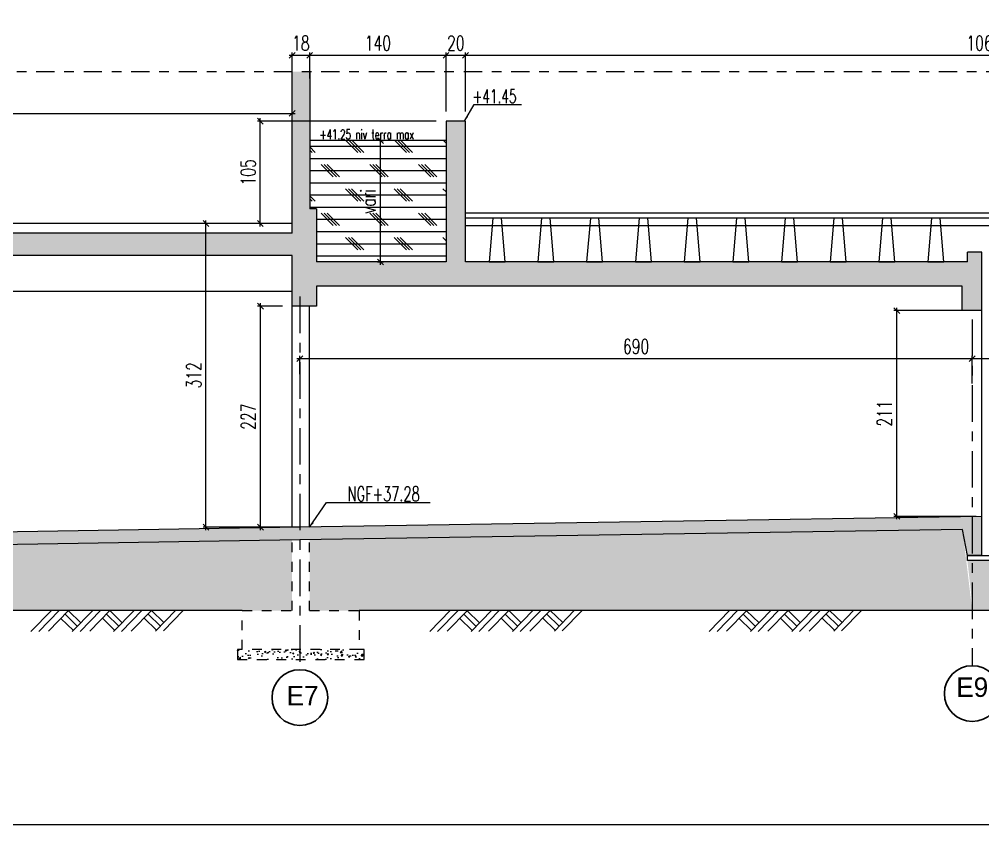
# Model space of a CAD drawing. Extents: x 308 to 437, y -199 to -146.
# Drawn here: x 394.09 to 403.98, y -198.96 to -190.7 of the extents above; entities that cross this region are included whole.
import ezdxf

# ---------------------------------------------------------------- set-up
doc = ezdxf.new("R2010")
doc.units = 0
doc.header["$LTSCALE"] = 0.5
doc.header["$MEASUREMENT"] = 0
for name, pattern in [('AXES2', [1.125, 0.75, -0.125, 0.125, -0.125]), ('DISCONTINU', [0.75, 0.5, -0.25]), ('DISCONTINU2', [0.375, 0.25, -0.125])]:
    doc.linetypes.add(name, pattern=pattern)
doc.layers.get('DEFPOINTS').update_dxf_attribs({"linetype": 'CONTINUOUS'})
for name, color, linetype in [('A05-AXES', 13, 'AXES2'), ('A19-COTATIONS', 146, 'CONTINUOUS'), ('AXES', 6, 'AXES2'), ('CADRE-CART', 7, 'CONTINUOUS'), ('COTATION', 7, 'CONTINUOUS'), ('HABILLAGE', 7, 'CONTINUOUS'), ('MURS', 3, 'CONTINUOUS'), ('POCHAGE', 254, 'CONTINUOUS'), ('RDC', 7, 'DISCONTINU2')]:
    doc.layers.add(name, color=color, linetype=linetype)
doc.styles.add('CGotH', font='GOTHIC.TTF')
doc.styles.add('ROMANS8', font='romans.shx', dxfattribs={"width": 0.7})
doc.dimstyles.new('COT50 cm', dxfattribs={"dimtxt": 0.15, "dimasz": 0.06, "dimexe": 0.03, "dimexo": 0.1, "dimgap": 0.05, "dimtad": 1, "dimdec": 0, "dimlfac": 100, "dimzin": 0, "dimdsep": 46, "dimtxsty": 'ROMANS8', "dimblk1": 'OBLIQUE', "dimblk2": 'OBLIQUE', "dimsah": 1, "dimcen": 0.03, "dimdle": 0.03, "dimclrt": 1, "dimadec": 0, "dimazin": 0, "dimtfac": 1, "dimtdec": 0, "dimtmove": 0, "dimatfit": 3, "dimfxl": 0, "dimtolj": 1, "dimtzin": 0, "dimlwd": -1, "dimlwe": -1, "dimarcsym": 0})
pattern_1 = [(37.5, (0, -126.95472), (-0.003149668, 0.096341188), [0, -0.076, 0, -0.085, 0, -0.08125]), (7.5, (0, -126.95472), (0.088488835, 0.141107303), [0, -0.041, 0, -0.0685, 0, -0.02625]), (327.5, (-0.0615, -126.95472), (0.155707093, 0.000282953), [0, -0.025, 0, -0.09, 0, -0.1175]), (317.5, (-0.0615, -126.95472), (0.15030633, 0.04388378), [0, -0.0125, 0, -0.059, 0, -0.0675])]

# ---------------------------------------------------------------- blocks, each defined once
blk = doc.blocks.new('_Oblique')
at = {"layer": 'COTATION', "color": 0, "lineweight": -2}
blk.add_line((-0.5, -0.5), (0.5, 0.5), dxfattribs=at)
blk = doc.blocks.new('*D1622')
at = {"layer": 'COTATION', "color": 0, "transparency": 16777216}
for p, q in [((396.9397, -194.1797), (403.8997, -194.1797)), ((396.9697, -194.3391), (396.9697, -194.1497)), ((403.8697, -194.4345), (403.8697, -194.1497))]:
    blk.add_line(p, q, dxfattribs=at)
at = {"layer": 'DEFPOINTS', "color": 0, "transparency": 16777216}
for p in [(403.8697, -194.1797), (396.9697, -194.4391), (403.8697, -194.5345)]:
    blk.add_point(p, dxfattribs=at)
at = {"layer": 'COTATION', "color": 0, "transparency": 16777216, "xscale": 0.06, "yscale": 0.06, "zscale": 0.06, "rotation": 180}
blk.add_blockref('_Oblique', (396.9697, -194.1797), dxfattribs=at)
at = {"layer": 'COTATION', "color": 0, "transparency": 16777216, "xscale": 0.06, "yscale": 0.06, "zscale": 0.06}
blk.add_blockref('_Oblique', (403.8697, -194.1797), dxfattribs=at)
at = {"layer": 'COTATION', "color": 1, "transparency": 16777216, "insert": (400.4197, -194.0547), "char_height": 0.15, "attachment_point": 5, "style": 'ROMANS8'}
blk.add_mtext('\\A1;690', dxfattribs=at)
blk = doc.blocks.new('*D1623')
at = {"layer": 'COTATION', "color": 0, "transparency": 16777216}
for p, q in [((403.8397, -194.1797), (410.6497, -194.1797)), ((403.8697, -194.4345), (403.8697, -194.1497)), ((410.6197, -194.2236), (410.6197, -194.1497))]:
    blk.add_line(p, q, dxfattribs=at)
at = {"layer": 'DEFPOINTS', "color": 0, "transparency": 16777216}
for p in [(410.6197, -194.1797), (410.6197, -194.3236), (403.8697, -194.5345)]:
    blk.add_point(p, dxfattribs=at)
at = {"layer": 'COTATION', "color": 0, "transparency": 16777216, "xscale": 0.06, "yscale": 0.06, "zscale": 0.06, "rotation": 180}
blk.add_blockref('_Oblique', (403.8697, -194.1797), dxfattribs=at)
at = {"layer": 'COTATION', "color": 0, "transparency": 16777216, "xscale": 0.06, "yscale": 0.06, "zscale": 0.06}
blk.add_blockref('_Oblique', (410.6197, -194.1797), dxfattribs=at)
at = {"layer": 'COTATION', "color": 1, "transparency": 16777216, "insert": (407.2447, -194.0547), "char_height": 0.15, "attachment_point": 5, "style": 'ROMANS8'}
blk.add_mtext('\\A1;675', dxfattribs=at)
blk = doc.blocks.new('*D1625')
at = {"layer": 'COTATION', "color": 0, "transparency": 16777216}
for p, q in [((396.7899, -193.6421), (396.5356, -193.6421)), ((396.5656, -195.9398), (396.5656, -193.6121)), ((396.9699, -195.9098), (396.5356, -195.9098))]:
    blk.add_line(p, q, dxfattribs=at)
at = {"layer": 'DEFPOINTS', "color": 0, "transparency": 16777216}
for p in [(396.5656, -193.6421), (396.8899, -193.6421), (397.0699, -195.9098)]:
    blk.add_point(p, dxfattribs=at)
at = {"layer": 'COTATION', "color": 0, "transparency": 16777216, "xscale": 0.06, "yscale": 0.06, "zscale": 0.06}
for p, rotation in [((396.5656, -193.6421), 90), ((396.5656, -195.9098), 270)]:
    blk.add_blockref('_Oblique', p, dxfattribs=dict(at, rotation=rotation))
at = {"layer": 'COTATION', "color": 1, "transparency": 16777216, "insert": (396.4406, -194.7759), "char_height": 0.15, "attachment_point": 5, "rotation": 90, "style": 'ROMANS8'}
blk.add_mtext('\\A1;227', dxfattribs=at)
blk = doc.blocks.new('*D1626')
at = {"layer": 'COTATION', "color": 0, "transparency": 16777216}
for p, q in [((403.9103, -193.6872), (403.0648, -193.6872)), ((403.0948, -195.8288), (403.0948, -193.6572)), ((403.9097, -195.7988), (403.0648, -195.7988))]:
    blk.add_line(p, q, dxfattribs=at)
at = {"layer": 'DEFPOINTS', "color": 0, "transparency": 16777216}
for p in [(403.0948, -193.6872), (404.0103, -193.6872), (404.0097, -195.7988)]:
    blk.add_point(p, dxfattribs=at)
at = {"layer": 'COTATION', "color": 0, "transparency": 16777216, "xscale": 0.06, "yscale": 0.06, "zscale": 0.06}
for p, rotation in [((403.0948, -193.6872), 90), ((403.0948, -195.7988), 270)]:
    blk.add_blockref('_Oblique', p, dxfattribs=dict(at, rotation=rotation))
at = {"layer": 'COTATION', "color": 1, "transparency": 16777216, "insert": (402.9698, -194.743), "char_height": 0.15, "attachment_point": 5, "rotation": 90, "style": 'ROMANS8'}
blk.add_mtext('\\A1;211', dxfattribs=at)
blk = doc.blocks.new('*D1693')
at = {"layer": 'COTATION', "color": 0, "transparency": 16777216}
for p, q in [((382.123, -191.6623), (396.9199, -191.6623)), ((382.153, -191.8645), (382.153, -191.6323)), ((396.8899, -191.8103), (396.8899, -191.6323))]:
    blk.add_line(p, q, dxfattribs=at)
at = {"layer": 'DEFPOINTS', "color": 0, "transparency": 16777216}
for p in [(396.8899, -191.6623), (396.8899, -191.9103), (382.153, -191.9645)]:
    blk.add_point(p, dxfattribs=at)
at = {"layer": 'COTATION', "color": 0, "transparency": 16777216, "xscale": 0.06, "yscale": 0.06, "zscale": 0.06, "rotation": 180}
blk.add_blockref('_Oblique', (382.153, -191.6623), dxfattribs=at)
at = {"layer": 'COTATION', "color": 0, "transparency": 16777216, "xscale": 0.06, "yscale": 0.06, "zscale": 0.06}
blk.add_blockref('_Oblique', (396.8899, -191.6623), dxfattribs=at)
at = {"layer": 'COTATION', "color": 1, "transparency": 16777216, "insert": (389.5214, -191.5373), "char_height": 0.15, "attachment_point": 5, "style": 'ROMANS8'}
blk.add_mtext('\\A1;1474', dxfattribs=at)
blk = doc.blocks.new('*D1694')
at = {"layer": 'COTATION', "color": 0, "transparency": 16777216}
for p, q in [((396.8599, -191.0661), (397.1, -191.0661)), ((396.8899, -191.305), (396.8899, -191.0361)), ((397.07, -191.305), (397.07, -191.0361))]:
    blk.add_line(p, q, dxfattribs=at)
at = {"layer": 'DEFPOINTS', "color": 0, "transparency": 16777216}
for p in [(397.07, -191.0661), (396.8899, -191.405), (397.07, -191.405)]:
    blk.add_point(p, dxfattribs=at)
at = {"layer": 'COTATION', "color": 0, "transparency": 16777216, "xscale": 0.06, "yscale": 0.06, "zscale": 0.06, "rotation": 180}
blk.add_blockref('_Oblique', (396.8899, -191.0661), dxfattribs=at)
at = {"layer": 'COTATION', "color": 0, "transparency": 16777216, "xscale": 0.06, "yscale": 0.06, "zscale": 0.06}
blk.add_blockref('_Oblique', (397.07, -191.0661), dxfattribs=at)
at = {"layer": 'COTATION', "color": 1, "transparency": 16777216, "insert": (396.9799, -190.9411), "char_height": 0.15, "attachment_point": 5, "style": 'ROMANS8'}
blk.add_mtext('\\A1;18', dxfattribs=at)
blk = doc.blocks.new('*D1695')
at = {"layer": 'COTATION', "color": 0, "transparency": 16777216}
for p, q in [((397.04, -191.0661), (398.4995, -191.0661)), ((397.07, -191.305), (397.07, -191.0361)), ((398.4695, -191.642), (398.4695, -191.0361))]:
    blk.add_line(p, q, dxfattribs=at)
at = {"layer": 'DEFPOINTS', "color": 0, "transparency": 16777216}
for p in [(398.4695, -191.0661), (397.07, -191.405), (398.4695, -191.742)]:
    blk.add_point(p, dxfattribs=at)
at = {"layer": 'COTATION', "color": 0, "transparency": 16777216, "xscale": 0.06, "yscale": 0.06, "zscale": 0.06, "rotation": 180}
blk.add_blockref('_Oblique', (397.07, -191.0661), dxfattribs=at)
at = {"layer": 'COTATION', "color": 0, "transparency": 16777216, "xscale": 0.06, "yscale": 0.06, "zscale": 0.06}
blk.add_blockref('_Oblique', (398.4695, -191.0661), dxfattribs=at)
at = {"layer": 'COTATION', "color": 1, "transparency": 16777216, "insert": (397.7698, -190.9411), "char_height": 0.15, "attachment_point": 5, "style": 'ROMANS8'}
blk.add_mtext('\\A1;140', dxfattribs=at)
blk = doc.blocks.new('*D1696')
at = {"layer": 'COTATION', "color": 0, "transparency": 16777216}
for p, q in [((398.4395, -191.0661), (398.6995, -191.0661)), ((398.4695, -191.642), (398.4695, -191.0361)), ((398.6695, -191.642), (398.6695, -191.0361))]:
    blk.add_line(p, q, dxfattribs=at)
at = {"layer": 'DEFPOINTS', "color": 0, "transparency": 16777216}
for p in [(398.6695, -191.0661), (398.4695, -191.742), (398.6695, -191.742)]:
    blk.add_point(p, dxfattribs=at)
at = {"layer": 'COTATION', "color": 0, "transparency": 16777216, "xscale": 0.06, "yscale": 0.06, "zscale": 0.06, "rotation": 180}
blk.add_blockref('_Oblique', (398.4695, -191.0661), dxfattribs=at)
at = {"layer": 'COTATION', "color": 0, "transparency": 16777216, "xscale": 0.06, "yscale": 0.06, "zscale": 0.06}
blk.add_blockref('_Oblique', (398.6695, -191.0661), dxfattribs=at)
at = {"layer": 'COTATION', "color": 1, "transparency": 16777216, "insert": (398.5695, -190.9411), "char_height": 0.15, "attachment_point": 5, "style": 'ROMANS8'}
blk.add_mtext('\\A1;20', dxfattribs=at)
blk = doc.blocks.new('*D1697')
at = {"layer": 'COTATION', "color": 0, "transparency": 16777216}
for p, q in [((398.6395, -191.0661), (409.339, -191.0661)), ((398.6695, -191.642), (398.6695, -191.0361)), ((409.309, -191.4919), (409.309, -191.0361))]:
    blk.add_line(p, q, dxfattribs=at)
at = {"layer": 'DEFPOINTS', "color": 0, "transparency": 16777216}
for p in [(409.309, -191.0661), (409.309, -191.5919), (398.6695, -191.742)]:
    blk.add_point(p, dxfattribs=at)
at = {"layer": 'COTATION', "color": 0, "transparency": 16777216, "xscale": 0.06, "yscale": 0.06, "zscale": 0.06, "rotation": 180}
blk.add_blockref('_Oblique', (398.6695, -191.0661), dxfattribs=at)
at = {"layer": 'COTATION', "color": 0, "transparency": 16777216, "xscale": 0.06, "yscale": 0.06, "zscale": 0.06}
blk.add_blockref('_Oblique', (409.309, -191.0661), dxfattribs=at)
at = {"layer": 'COTATION', "color": 1, "transparency": 16777216, "insert": (403.9893, -190.9411), "char_height": 0.15, "attachment_point": 5, "style": 'ROMANS8'}
blk.add_mtext('\\A1;1064', dxfattribs=at)
blk = doc.blocks.new('*D1710')
at = {"layer": 'COTATION', "color": 0, "transparency": 16777216}
for p, q in [((396.5632, -192.8221), (396.5632, -191.712)), ((398.3695, -191.742), (396.5332, -191.742)), ((396.759, -192.7921), (396.5332, -192.7921))]:
    blk.add_line(p, q, dxfattribs=at)
at = {"layer": 'DEFPOINTS', "color": 0, "transparency": 16777216}
for p in [(396.5632, -191.742), (398.4695, -191.742), (396.859, -192.7921)]:
    blk.add_point(p, dxfattribs=at)
at = {"layer": 'COTATION', "color": 0, "transparency": 16777216, "xscale": 0.06, "yscale": 0.06, "zscale": 0.06}
for p, rotation in [((396.5632, -191.742), 90), ((396.5632, -192.7921), 270)]:
    blk.add_blockref('_Oblique', p, dxfattribs=dict(at, rotation=rotation))
at = {"layer": 'COTATION', "color": 1, "transparency": 16777216, "insert": (396.4382, -192.2671), "char_height": 0.15, "attachment_point": 5, "rotation": 90, "style": 'ROMANS8'}
blk.add_mtext('\\A1;105', dxfattribs=at)
blk = doc.blocks.new('*D1713')
at = {"layer": 'COTATION', "color": 0, "transparency": 16777216}
for p, q in [((397.7963, -193.2172), (397.7963, -191.912)), ((397.7869, -191.942), (397.8263, -191.942)), ((397.7671, -193.1872), (397.8263, -193.1872))]:
    blk.add_line(p, q, dxfattribs=at)
at = {"layer": 'DEFPOINTS', "color": 0, "transparency": 16777216}
for p in [(397.6869, -191.942), (397.7963, -191.942), (397.6671, -193.1872)]:
    blk.add_point(p, dxfattribs=at)
at = {"layer": 'COTATION', "color": 0, "transparency": 16777216, "xscale": 0.06, "yscale": 0.06, "zscale": 0.06}
for p, rotation in [((397.7963, -191.942), 90), ((397.7963, -193.1872), 270)]:
    blk.add_blockref('_Oblique', p, dxfattribs=dict(at, rotation=rotation))
at = {"layer": 'COTATION', "color": 1, "transparency": 16777216, "insert": (397.6713, -192.5646), "char_height": 0.15, "attachment_point": 5, "rotation": 90, "style": 'ROMANS8'}
blk.add_mtext('\\A1;vari', dxfattribs=at)
blk = doc.blocks.new('*D1730')
at = {"layer": 'COTATION', "color": 0, "transparency": 16777216}
for p, q in [((396.1426, -192.7921), (395.9755, -192.7921)), ((396.0055, -195.9398), (396.0055, -192.7621)), ((396.9699, -195.9098), (395.9755, -195.9098))]:
    blk.add_line(p, q, dxfattribs=at)
at = {"layer": 'DEFPOINTS', "color": 0, "transparency": 16777216}
for p in [(396.0055, -192.7921), (396.2426, -192.7921), (397.0699, -195.9098)]:
    blk.add_point(p, dxfattribs=at)
at = {"layer": 'COTATION', "color": 0, "transparency": 16777216, "xscale": 0.06, "yscale": 0.06, "zscale": 0.06}
for p, rotation in [((396.0055, -192.7921), 90), ((396.0055, -195.9098), 270)]:
    blk.add_blockref('_Oblique', p, dxfattribs=dict(at, rotation=rotation))
at = {"layer": 'COTATION', "color": 1, "transparency": 16777216, "insert": (395.8805, -194.3509), "char_height": 0.15, "attachment_point": 5, "rotation": 90, "style": 'ROMANS8'}
blk.add_mtext('\\A1;312', dxfattribs=at)

msp = doc.modelspace()

# ---------------------------------------------------------------- hatches: boundary and pattern name
at = {"layer": 'COTATION'}
h = msp.add_hatch(dxfattribs=at)
h.set_pattern_fill('CORK', color=256)
h.set_pattern_definition([(0, (0, 0), (0, 0.125), []), (135, (0.0625, -0.0625), (-0.25, -0.25), [0.1767767, -0.1767767]), (135, (0.09375, -0.0625), (-0.25, -0.25), [0.1767767, -0.1767767]), (135, (0.125, -0.0625), (-0.25, -0.25), [0.1767767, -0.1767767])])
h.paths.add_polyline_path([(398.4695, -191.942), (397.07, -191.942), (397.07, -192.6421), (397.1401, -192.6421), (397.1401, -193.1872), (398.4695, -193.1872)])
h.paths.add_polyline_path([(397.7838, -192.7296), (397.7838, -192.3996), (397.5588, -192.3996), (397.5588, -192.7296)], flags=24)
at = {"layer": 'COTATION', "linetype": 'DISCONTINU'}
h = msp.add_hatch(dxfattribs=at)
h.set_pattern_fill('AR-CONC', color=8, scale=0.02, style=0)
h.set_pattern_definition([(50, (396.13005, -197.26683), (0.143452, -0.01255), [0.015, -0.165]), (355, (396.13005, -197.26683), (-0.02775, 0.150438), [0.012, -0.132]), (100.451, (396.142, -197.26787), (0.115702, 0.137888), [0.012748, -0.140228]), (46.184, (396.13005, -197.22683), (0.213448, -0.033104), [0.0225, -0.2475]), (96.636, (396.14784, -197.22958), (0.186932, 0.194824), [0.019122, -0.210343]), (351.184, (396.13005, -197.22683), (0.186932, 0.194824), [0.018, -0.198]), (21, (396.15005, -197.23683), (0.119381, -0.080524), [0.015, -0.165]), (326, (396.15005, -197.23683), (0.048663, 0.14503), [0.012, -0.132]), (71.451, (396.16, -197.24354), (0.168044, 0.064506), [0.012748, -0.140228]), (37.5, (396.13005, -197.266826), (0.002432, 0.0665788), [0, -0.1304, 0, -0.134, 0, -0.1325]), (7.5, (396.13005, -197.266826), (0.052614, 0.0788823), [0, -0.0764, 0, -0.1274, 0, -0.0505]), (327.5, (396.08545, -197.266826), (0.1067645, -0.004511), [0, -0.05, 0, -0.156, 0, -0.207]), (317.5, (396.06545, -197.26683), (0.116637, 0.020021), [0, -0.065, 0, -0.1036, 0, -0.147])])
h.paths.add_polyline_path([(396.8295, -197.1668), (396.3788, -197.1668), (396.3288, -197.1668), (396.3288, -197.2668), (396.8295, -197.2668)])
h.paths.add_polyline_path([(397.6288, -197.1669), (397.4323, -197.1667), (396.8295, -197.1668), (396.8295, -197.2668), (397.6288, -197.2669)])
at = {"layer": 'HABILLAGE'}
h = msp.add_hatch(dxfattribs=at)
h.set_pattern_fill('AR-SAND', color=256, scale=0.05, style=0)
h.set_pattern_definition(pattern_1)
h.paths.add_polyline_path([(404.211, -195.9256), (404.1597, -196.251), (403.8196, -196.251), (403.8772, -196.7668), (403.9848, -196.7668), (404.2848, -196.7668), (410.5599, -196.7668), (410.9099, -196.7668), (410.9099, -195.8187), (410.8899, -195.8187)])
h.paths.add_polyline_path([(403.7696, -195.9326), (397.0699, -196.0398), (397.0699, -196.7668), (397.5788, -196.7668), (403.8697, -196.7668)])
h = msp.add_hatch(dxfattribs=at)
h.set_pattern_fill('AR-SAND', color=256, scale=0.05, style=0)
h.set_pattern_definition(pattern_1)
h.paths.add_polyline_path([(389.6097, -196.1592), (389.6097, -196.7668), (390.1197, -196.7668), (396.3788, -196.7668), (396.3788, -196.7668), (396.8899, -196.7668), (396.8899, -196.043), (396.8699, -196.043)])
at = {"layer": 'POCHAGE'}
h = msp.add_hatch(color=256, dxfattribs=at)
h.paths.add_polyline_path([(382.153, -192.8921), (382.153, -191.2326), (381.9731, -191.2326), (381.9731, -192.8921), (381.9229, -192.8921), (381.9229, -193.5404), (380.5729, -193.5404), (380.5729, -192.1917), (380.3728, -192.1917), (380.3728, -193.5404), (376.4445, -193.5404), (376.4445, -193.4404), (376.2945, -193.4404), (376.2945, -194.1404), (376.5445, -194.1404), (376.5445, -193.7904), (381.9229, -193.7904), (381.9229, -193.8921), (382.1729, -193.8921), (382.1729, -193.1221), (396.8899, -193.1221), (396.8899, -193.6421), (397.1401, -193.6421), (397.1401, -193.4372), (403.7673, -193.4372), (403.7672, -193.6872), (403.9696, -193.6872), (403.9696, -193.0872), (403.8196, -193.0872), (403.8196, -193.1872), (398.6695, -193.1872), (398.6695, -191.742), (398.4695, -191.742), (398.4695, -193.1872), (397.1401, -193.1872), (397.1401, -192.6421), (397.07, -192.6421), (397.07, -191.2326), (396.8899, -191.2326), (396.8899, -192.8921)])
h.paths.add_polyline_path([(381.948, -191.6498), (382.178, -191.6498), (382.178, -191.4248), (381.948, -191.4248)], flags=25)
for points in [[(396.9697, -195.9114), (396.9697, -196.0414), (403.9696, -195.9294), (403.9696, -195.7994)], [(396.9697, -195.9114), (389.5197, -196.0306), (389.5197, -196.1606), (396.9697, -196.0414)], [(403.9696, -195.9294), (403.7696, -195.9326), (403.8196, -196.1994), (403.9696, -196.1986)]]:
    msp.add_hatch(color=256, dxfattribs=at).paths.add_polyline_path(points)

# ---------------------------------------------------------------- linework, layer by layer
at = {"layer": 'A19-COTATIONS', "color": 242, "lineweight": 30, "ltscale": 10, "true_color": 0xcd2027}
for centre in [(403.8697, -197.6184), (396.9697, -197.6595)]:
    msp.add_circle(centre, 0.2858, dxfattribs=at)
at = {"layer": 'AXES', "color": 6, "ltscale": 0.5}
msp.add_line((354.776, -191.2326), (433.413, -191.2326), dxfattribs=at)
at = {"layer": 'AXES', "color": 1}
for p, q in [((396.9697, -193.5421), (396.9697, -197.3736)), ((403.8697, -193.7787), (403.8697, -197.3325))]:
    msp.add_line(p, q, dxfattribs=at)
at = {"layer": 'CADRE-CART', "color": 1}
msp.add_lwpolyline([(307.8533, -154.9648), (437.1328, -154.9648), (437.1328, -198.9648), (307.8533, -198.9648)], close=True, dxfattribs=at)
at = {"layer": 'COTATION', "color": 8}
for p, q in [((396.8899, -193.4921), (390.9866, -193.4921)), ((396.8899, -195.9127), (396.8899, -193.6421)), ((397.0699, -195.9098), (397.0699, -193.6421)), ((403.9696, -195.7994), (403.9696, -193.6872))]:
    msp.add_line(p, q, dxfattribs=at)
at = {"layer": 'COTATION', "color": 8, "linetype": 'DISCONTINU', "ltscale": 0.2}
for p, q in [((396.8899, -196.7668), (396.8899, -196.0427)), ((397.0699, -196.7668), (397.0699, -196.0398))]:
    msp.add_line(p, q, dxfattribs=at)
at = {"layer": 'COTATION'}
msp.add_lwpolyline([(403.8196, -196.1994), (404.1597, -196.1994), (404.1597, -196.251), (403.8196, -196.251)], close=True, dxfattribs=at)
at = {"layer": 'COTATION', "color": 8, "linetype": 'DISCONTINU', "ltscale": 0.2}
for points in [[(397.0699, -196.7668), (397.5788, -196.7668), (397.5788, -197.1668), (396.3788, -197.1668), (396.3788, -196.7668), (396.8899, -196.7668)], [(396.3788, -197.1668), (396.3288, -197.1668), (396.3288, -197.2668), (397.6288, -197.2669), (397.6288, -197.1669), (397.5788, -197.1668)]]:
    msp.add_lwpolyline(points, dxfattribs=at)
at = {"layer": 'HABILLAGE'}
for p, q in [((394.2099, -196.9813), (394.4197, -196.7668)), ((394.2906, -196.9804), (394.4994, -196.7668)), ((394.3887, -196.9793), (394.5965, -196.7668)), ((394.5179, -196.8465), (394.6447, -196.9705)), ((394.5591, -196.8045), (394.6858, -196.9284)), ((394.5947, -196.7677), (394.7216, -196.8918)), ((394.6335, -196.9813), (394.8432, -196.7668)), ((394.7141, -196.9804), (394.923, -196.7668)), ((394.8122, -196.9793), (395.02, -196.7668)), ((394.9432, -196.8457), (395.07, -196.9696)), ((394.9844, -196.8036), (395.1111, -196.9275)), ((395.02, -196.7668), (395.1469, -196.8909)), ((395.0582, -196.9813), (395.2679, -196.7668)), ((395.1389, -196.9804), (395.3486, -196.7659)), ((395.237, -196.9793), (395.4467, -196.7648)), ((395.37, -196.8436), (395.4967, -196.9676)), ((395.4111, -196.8016), (395.5379, -196.9255)), ((395.4467, -196.7648), (395.5736, -196.8889)), ((395.488, -196.9765), (395.693, -196.7668)), ((395.5687, -196.9756), (395.7728, -196.7668)), ((398.3027, -196.9813), (398.5125, -196.7668)), ((398.3834, -196.9804), (398.5922, -196.7668)), ((398.4815, -196.9793), (398.6893, -196.7668)), ((398.6107, -196.8465), (398.7375, -196.9705)), ((398.6519, -196.8045), (398.7786, -196.9284)), ((398.6875, -196.7677), (398.8144, -196.8918)), ((398.7262, -196.9813), (398.936, -196.7668)), ((398.8069, -196.9804), (399.0157, -196.7668)), ((398.905, -196.9793), (399.1128, -196.7668)), ((399.036, -196.8457), (399.1628, -196.9696)), ((399.0771, -196.8036), (399.2039, -196.9275)), ((399.1128, -196.7668), (399.2397, -196.8909)), ((399.151, -196.9813), (399.3607, -196.7668)), ((399.2317, -196.9804), (399.4414, -196.7659)), ((399.3298, -196.9793), (399.5395, -196.7648)), ((399.4627, -196.8436), (399.5895, -196.9676)), ((399.5039, -196.8016), (399.6306, -196.9255)), ((399.5395, -196.7648), (399.6664, -196.8889)), ((399.5808, -196.9765), (399.7858, -196.7668)), ((399.6615, -196.9756), (399.8656, -196.7668)), ((401.1695, -196.9813), (401.3793, -196.7668)), ((401.2502, -196.9804), (401.459, -196.7668)), ((401.3483, -196.9793), (401.5561, -196.7668)), ((401.4775, -196.8465), (401.6043, -196.9705)), ((401.5187, -196.8045), (401.6454, -196.9284)), ((401.5543, -196.7677), (401.6812, -196.8918)), ((401.5931, -196.9813), (401.8028, -196.7668)), ((401.6737, -196.9804), (401.8826, -196.7668)), ((401.7718, -196.9793), (401.9796, -196.7668)), ((401.9028, -196.8457), (402.0296, -196.9696)), ((401.9439, -196.8036), (402.0707, -196.9275)), ((401.9796, -196.7668), (402.1065, -196.8909)), ((402.0178, -196.9813), (402.2275, -196.7668)), ((402.0985, -196.9804), (402.3082, -196.7659)), ((402.1966, -196.9793), (402.4063, -196.7648)), ((402.3295, -196.8436), (402.4563, -196.9676)), ((402.3707, -196.8016), (402.4974, -196.9255)), ((402.4063, -196.7648), (402.5332, -196.8889)), ((402.4476, -196.9765), (402.6526, -196.7668)), ((402.5283, -196.9756), (402.7324, -196.7668))]:
    msp.add_line(p, q, dxfattribs=at)
at = {"layer": 'HABILLAGE', "color": 1, "flags": 128}
for points in [[(396.3788, -196.7668), (390.1197, -196.7668)], [(410.5599, -196.7668), (397.5788, -196.7668)]]:
    msp.add_lwpolyline(points, dxfattribs=at)
at = {"layer": 'MURS'}
for p, q in [((396.8899, -192.8921), (396.8899, -191.2326)), ((397.07, -191.2326), (397.07, -192.6421)), ((397.1401, -192.6421), (397.07, -192.6421)), ((397.1401, -192.6421), (397.1401, -193.1872)), ((396.8899, -192.8921), (382.153, -192.8921)), ((403.9696, -193.0872), (403.8196, -193.0872)), ((403.8196, -193.1872), (403.8196, -193.0872)), ((403.9696, -193.6872), (403.9696, -193.0872)), ((396.8899, -193.1221), (382.1729, -193.1221)), ((396.8899, -193.6421), (396.8899, -193.1221)), ((398.4695, -193.1872), (397.1401, -193.1872)), ((403.8196, -193.1872), (398.6695, -193.1872)), ((403.7673, -193.4372), (397.1401, -193.4372)), ((397.1401, -193.4372), (397.1401, -193.6421)), ((403.7672, -193.6872), (403.7673, -193.4372)), ((397.1401, -193.6421), (396.8899, -193.6421)), ((403.9696, -193.6872), (403.7672, -193.6872)), ((403.9696, -195.7994), (396.9697, -195.9114)), ((403.9696, -196.1994), (403.9696, -195.7994)), ((396.9697, -195.9114), (389.5197, -196.0306)), ((403.7696, -195.9326), (396.9697, -196.0414)), ((403.8196, -196.1994), (403.7696, -195.9326)), ((396.9697, -196.0414), (389.5197, -196.1606)), ((403.9696, -196.1994), (403.8196, -196.1994))]:
    msp.add_line(p, q, dxfattribs=at)
msp.add_lwpolyline([(398.6695, -193.1872), (398.6695, -191.742), (398.4695, -191.742), (398.4695, -193.1872)], dxfattribs=at)
at = {"layer": 'RDC', "linetype": 'ByBlock'}
for p, q in [((398.4695, -191.942), (397.07, -191.942)), ((409.309, -192.6872), (398.6695, -192.6872)), ((396.8899, -192.7921), (387.0591, -192.7921)), ((409.309, -192.7372), (398.6695, -192.7372))]:
    msp.add_line(p, q, dxfattribs=at)
at = {"layer": 'RDC', "color": 8, "linetype": 'ByBlock'}
msp.add_line((398.6695, -192.8121), (409.309, -192.8121), dxfattribs=at)
at = {"layer": 'RDC', "linetype": 'ByBlock'}
for points in [[(398.9123, -193.1872), (399.0768, -193.1872), (399.0388, -192.7372), (398.9503, -192.7372)], [(399.4123, -193.1872), (399.5768, -193.1872), (399.5388, -192.7372), (399.4503, -192.7372)], [(399.9123, -193.1872), (400.0768, -193.1872), (400.0388, -192.7372), (399.9503, -192.7372)], [(400.4123, -193.1872), (400.5768, -193.1872), (400.5388, -192.7372), (400.4503, -192.7372)], [(400.9123, -193.1872), (401.0768, -193.1872), (401.0388, -192.7372), (400.9503, -192.7372)], [(401.4123, -193.1872), (401.5768, -193.1872), (401.5388, -192.7372), (401.4503, -192.7372)], [(401.9123, -193.1872), (402.0768, -193.1872), (402.0388, -192.7372), (401.9503, -192.7372)], [(402.4123, -193.1872), (402.5768, -193.1872), (402.5388, -192.7372), (402.4503, -192.7372)], [(402.9123, -193.1872), (403.0768, -193.1872), (403.0388, -192.7372), (402.9503, -192.7372)], [(403.4123, -193.1872), (403.5768, -193.1872), (403.5388, -192.7372), (403.4503, -192.7372)]]:
    msp.add_lwpolyline(points, close=True, dxfattribs=at)

# ---------------------------------------------------------------- texts
at = {"layer": 'A05-AXES', "color": 1, "ltscale": 0.5, "char_height": 0.2, "width": 0.3408, "attachment_point": 2, "rotation": 0.00168, "line_spacing_factor": 1.032839, "style": 'CGotH'}
for s, insert in [('E9', (403.8698, -197.4525)), ('E7', (396.9973, -197.5392))]:
    msp.add_mtext(s, dxfattribs=dict(at, insert=insert))
at = {"layer": 'HABILLAGE', "color": 1, "style": 'ROMANS8', "width": 0.65}
for s, height, p in [('+41.45', 0.14, (398.7403, -191.5563)), ('+41.25 niv terra max', 0.1, (397.1713, -191.928)), ('NGF+37.28', 0.15, (397.4598, -195.6436))]:
    msp.add_text(s, height=height, dxfattribs=at).set_placement(p)

# ---------------------------------------------------------------- dimensions: what is measured, and where the dimension line sits
at = {"layer": 'COTATION', "color": 0}
for base, p1, p2, picture, middle in [((397.07, -191.0661), (396.8899, -191.405), (397.07, -191.405), '*D1694', (396.9799, -191.0661)), ((398.6695, -191.0661), (398.4695, -191.742), (398.6695, -191.742), '*D1696', (398.5695, -191.0661))]:
    dim = msp.add_linear_dim(base=base, p1=p1, p2=p2, dimstyle='COT50 cm', override={"dimtmove": 1, "dimfxl": 10}, dxfattribs=at)
    dim.commit()
    dim.dimension.update_dxf_attribs({"geometry": picture, "text_midpoint": middle, "dimtype": 160})
for base, p1, p2, picture, middle in [((398.4695, -191.0661), (397.07, -191.405), (398.4695, -191.742), '*D1695', (397.7698, -190.9411)), ((409.309, -191.0661), (398.6695, -191.742), (409.309, -191.5919), '*D1697', (403.9893, -190.9411)), ((396.8899, -191.6623), (382.153, -191.9645), (396.8899, -191.9103), '*D1693', (389.5214, -191.5373))]:
    dim = msp.add_linear_dim(base=base, p1=p1, p2=p2, dimstyle='COT50 cm', override={"dimtmove": 1, "dimfxl": 10}, dxfattribs=at)
    dim.commit()
    dim.dimension.update_dxf_attribs({"geometry": picture, "text_midpoint": middle})
for base, p1, p2, picture, middle in [((396.5632, -191.742), (396.859, -192.7921), (398.4695, -191.742), '*D1710', (396.4382, -192.2671)), ((396.0055, -192.7921), (397.0699, -195.9098), (396.2426, -192.7921), '*D1730', (395.8805, -194.3509))]:
    dim = msp.add_linear_dim(base=base, p1=p1, p2=p2, angle=90, dimstyle='COT50 cm', override={"dimfxl": 10}, dxfattribs=at)
    dim.commit()
    dim.dimension.update_dxf_attribs({"geometry": picture, "text_midpoint": middle})
dim = msp.add_linear_dim(base=(397.7963, -191.942), p1=(397.6671, -193.1872), p2=(397.6869, -191.942), angle=90, text='vari', dimstyle='COT50 cm', override={"dimfxl": 10}, dxfattribs=at)
dim.commit()
dim.dimension.update_dxf_attribs({"geometry": '*D1713', "text_midpoint": (397.6713, -192.5646)})
at = {"layer": 'COTATION'}
for base, p1, p2, picture, middle in [((396.5656, -193.6421), (397.0699, -195.9098), (396.8899, -193.6421), '*D1625', (396.4406, -194.7759)), ((403.0948, -193.6872), (404.0097, -195.7988), (404.0103, -193.6872), '*D1626', (402.9698, -194.743))]:
    dim = msp.add_linear_dim(base=base, p1=p1, p2=p2, angle=90, dimstyle='COT50 cm', dxfattribs=at)
    dim.commit()
    dim.dimension.update_dxf_attribs({"geometry": picture, "text_midpoint": middle})
for base, p1, p2, picture, middle in [((403.8697, -194.1797), (396.9697, -194.4391), (403.8697, -194.5345), '*D1622', (400.4197, -194.0547)), ((410.6197, -194.1797), (403.8697, -194.5345), (410.6197, -194.3236), '*D1623', (407.2447, -194.0547))]:
    dim = msp.add_linear_dim(base=base, p1=p1, p2=p2, dimstyle='COT50 cm', dxfattribs=at)
    dim.commit()
    dim.dimension.update_dxf_attribs({"geometry": picture, "text_midpoint": middle})

# ---------------------------------------------------------------- leaders
at = {"layer": 'MURS', "color": 1}
for points in [[(398.6592, -191.742), (398.7576, -191.5704), (399.2437, -191.5704)], [(397.0699, -195.9098), (397.2437, -195.6577), (398.3065, -195.6577)]]:
    msp.add_leader(points, dimstyle='COT50 cm', override={"dimgap": 0.05, "dimtad": 0, "dimfxl": 10, "dimfxlon": 1}, dxfattribs=at)

doc.saveas('drawing.dxf')
